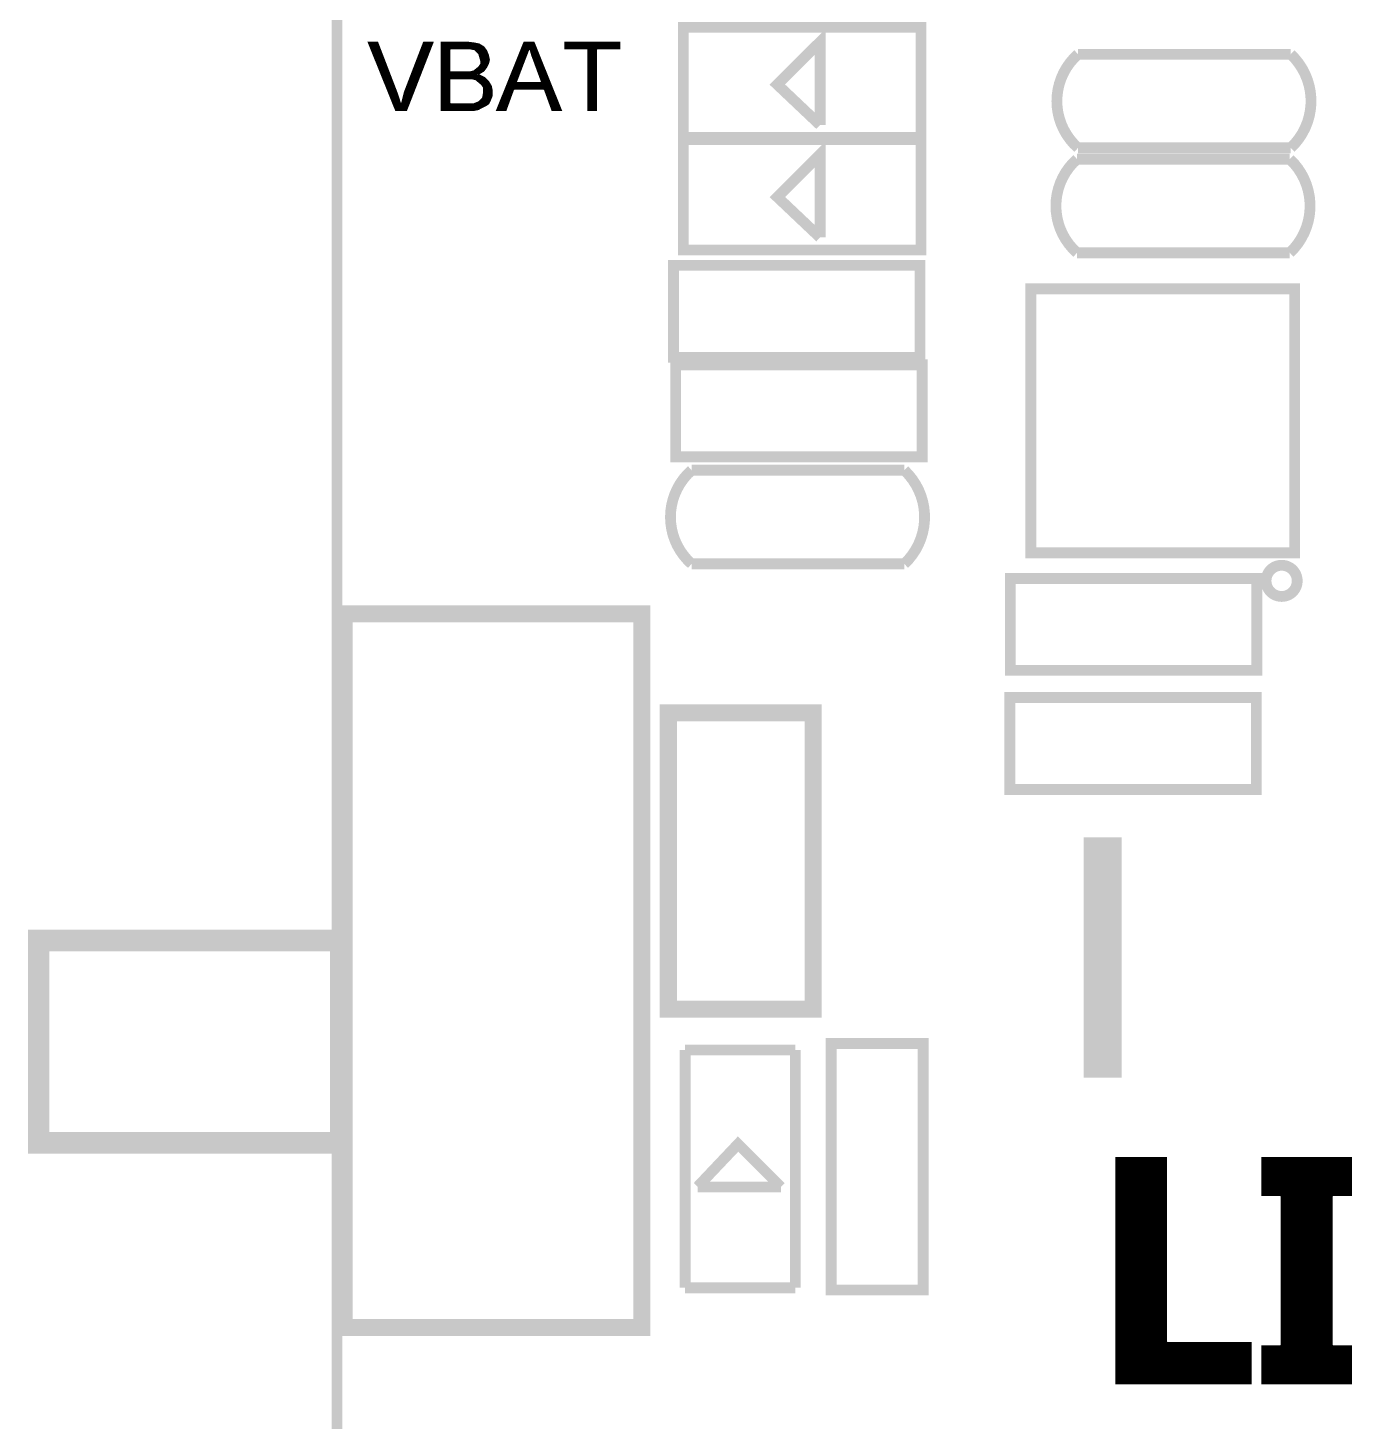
# Model space of a CAD drawing. Extents: x 1.22 to 3.09, y 1.23 to 6.
# Drawn here: x 1.216 to 1.828, y 3.348 to 3.993 of the extents above; entities that cross this region are included whole.
import ezdxf

# ---------------------------------------------------------------- set-up
doc = ezdxf.new("R2010")
doc.units = 0
doc.layers.add('SST001126_PHO', color=11, linetype='CONTINUOUS')

msp = doc.modelspace()

# ---------------------------------------------------------------- linework, layer by layer
at = {"layer": 'SST001126_PHO'}
for points, const_width in [([(1.35854, 1.43433), (1.35854, 5.6261)], 0.005), ([(1.62868, 3.94208), (1.51868, 3.94208), (1.51868, 3.99308), (1.62868, 3.99308), (1.62868, 3.94208)], 0.005), ([(1.58203, 3.94788), (1.58203, 3.98638), (1.5622, 3.96656), (1.58194, 3.94787)], 0.005), ([(1.40262, 3.98597), (1.39878, 3.98597), (1.38999, 3.96311), (1.38865, 3.95778), (1.38769, 3.95774), (1.38591, 3.96309), (1.37711, 3.98597), (1.37328, 3.98597), (1.38583, 3.95483), (1.3905, 3.95483), (1.40262, 3.98597)], 0.001), ([(1.374, 3.9842), (1.374, 3.98597)], 0.001), ([(1.375, 3.98171), (1.375, 3.98597)], 0.001), ([(1.376, 3.97923), (1.376, 3.98597)], 0.001), ([(1.377, 3.97675), (1.377, 3.98597)], 0.001), ([(1.378, 3.97426), (1.378, 3.98366)], 0.001), ([(1.398, 3.9741), (1.398, 3.98395)], 0.001), ([(1.399, 3.97668), (1.399, 3.98597)], 0.001), ([(1.4, 3.97925), (1.4, 3.98597)], 0.001), ([(1.401, 3.98182), (1.401, 3.98597)], 0.001), ([(1.402, 3.98439), (1.402, 3.98597)], 0.001), ([(1.42383, 3.97129), (1.42407, 3.97172), (1.42622, 3.97301), (1.42747, 3.97468), (1.42832, 3.97638), (1.42873, 3.978), (1.42831, 3.98008), (1.42746, 3.98221), (1.42622, 3.98386), (1.42415, 3.98511), (1.42202, 3.98553), (1.41849, 3.98597), (1.40697, 3.98597), (1.40697, 3.95483), (1.4216, 3.95483), (1.42372, 3.95525), (1.4272, 3.957), (1.42841, 3.9578), (1.42923, 3.95945), (1.43008, 3.96157), (1.43008, 3.96366)], 0.001), ([(1.407, 3.95483), (1.407, 3.98597)], 0.001), ([(1.408, 3.95483), (1.408, 3.98597)], 0.001), ([(1.409, 3.95483), (1.409, 3.98597)], 0.001), ([(1.41, 3.95483), (1.41, 3.98597)], 0.001), ([(1.42528, 3.97754), (1.42528, 3.97621), (1.42519, 3.97593), (1.4243, 3.97459), (1.42419, 3.97448), (1.42196, 3.97269), (1.42177, 3.9726), (1.41999, 3.97215), (1.41986, 3.97213), (1.41094, 3.97213), (1.41044, 3.97263), (1.41044, 3.9829), (1.41094, 3.9834), (1.41986, 3.9834), (1.41996, 3.98339), (1.42219, 3.98295), (1.42245, 3.98281), (1.42424, 3.98102), (1.42436, 3.98081), (1.42526, 3.97768), (1.42528, 3.97754)], 0.001), ([(1.411, 3.9834), (1.411, 3.98597)], 0.001), ([(1.412, 3.9834), (1.412, 3.98597)], 0.001), ([(1.413, 3.9834), (1.413, 3.98597)], 0.001), ([(1.414, 3.9834), (1.414, 3.98597)], 0.001), ([(1.415, 3.9834), (1.415, 3.98597)], 0.001), ([(1.416, 3.9834), (1.416, 3.98597)], 0.001), ([(1.417, 3.9834), (1.417, 3.98597)], 0.001), ([(1.418, 3.9834), (1.418, 3.98597)], 0.001), ([(1.419, 3.9834), (1.419, 3.98591)], 0.001), ([(1.42, 3.98338), (1.42, 3.98579)], 0.001), ([(1.421, 3.98318), (1.421, 3.98566)], 0.001), ([(1.422, 3.98298), (1.422, 3.98554)], 0.001), ([(1.423, 3.98226), (1.423, 3.98534)], 0.001), ([(1.424, 3.98126), (1.424, 3.98514)], 0.001), ([(1.425, 3.97858), (1.425, 3.9846)], 0.001), ([(1.426, 3.97288), (1.426, 3.984)], 0.001), ([(1.427, 3.97405), (1.427, 3.98282)], 0.001), ([(1.46198, 3.95483), (1.44944, 3.98597), (1.4452, 3.98597), (1.43266, 3.95483), (1.43648, 3.95483), (1.43993, 3.96432), (1.4404, 3.96465), (1.45424, 3.96465), (1.45471, 3.96432), (1.45816, 3.95483), (1.46198, 3.95483)], 0.001), ([(1.4529, 3.96722), (1.44174, 3.96722), (1.44124, 3.96772), (1.44127, 3.9679), (1.44484, 3.97728), (1.44708, 3.98308), (1.44802, 3.98304), (1.44891, 3.97993), (1.45024, 3.97638), (1.45337, 3.9679), (1.4529, 3.96722)], 0.001), ([(1.444, 3.97506), (1.444, 3.98299)], 0.001), ([(1.445, 3.97768), (1.445, 3.98547)], 0.001), ([(1.446, 3.98028), (1.446, 3.98597)], 0.001), ([(1.447, 3.98288), (1.447, 3.98597)], 0.001), ([(1.448, 3.98311), (1.448, 3.98597)], 0.001), ([(1.449, 3.9797), (1.449, 3.98597)], 0.001), ([(1.45, 3.97703), (1.45, 3.98458)], 0.001), ([(1.451, 3.97433), (1.451, 3.98209)], 0.001), ([(1.48901, 3.98597), (1.46411, 3.98597), (1.46411, 3.9834), (1.47433, 3.9834), (1.47483, 3.9829), (1.47483, 3.95483), (1.47829, 3.95483), (1.47829, 3.9829), (1.47879, 3.9834), (1.48901, 3.9834), (1.48901, 3.98597)], 0.001), ([(1.465, 3.9834), (1.465, 3.98597)], 0.001), ([(1.466, 3.9834), (1.466, 3.98597)], 0.001), ([(1.467, 3.9834), (1.467, 3.98597)], 0.001), ([(1.468, 3.9834), (1.468, 3.98597)], 0.001), ([(1.469, 3.9834), (1.469, 3.98597)], 0.001), ([(1.47, 3.9834), (1.47, 3.98597)], 0.001), ([(1.471, 3.9834), (1.471, 3.98597)], 0.001), ([(1.472, 3.9834), (1.472, 3.98597)], 0.001), ([(1.473, 3.9834), (1.473, 3.98597)], 0.001), ([(1.474, 3.9834), (1.474, 3.98597)], 0.001), ([(1.475, 3.95483), (1.475, 3.98597)], 0.001), ([(1.476, 3.95483), (1.476, 3.98597)], 0.001), ([(1.477, 3.95483), (1.477, 3.98597)], 0.001), ([(1.478, 3.95483), (1.478, 3.98597)], 0.001), ([(1.479, 3.9834), (1.479, 3.98597)], 0.001), ([(1.48, 3.9834), (1.48, 3.98597)], 0.001), ([(1.481, 3.9834), (1.481, 3.98597)], 0.001), ([(1.482, 3.9834), (1.482, 3.98597)], 0.001), ([(1.483, 3.9834), (1.483, 3.98597)], 0.001), ([(1.484, 3.9834), (1.484, 3.98597)], 0.001), ([(1.485, 3.9834), (1.485, 3.98597)], 0.001), ([(1.486, 3.9834), (1.486, 3.98597)], 0.001), ([(1.487, 3.9834), (1.487, 3.98597)], 0.001), ([(1.488, 3.9834), (1.488, 3.98597)], 0.001), ([(1.489, 3.9834), (1.489, 3.98597)], 0.001), ([(1.79967, 3.98059), (1.70124, 3.98059)], 0.005), ([(1.379, 3.97178), (1.379, 3.98106)], 0.001), ([(1.38, 3.9693), (1.38, 3.97846)], 0.001), ([(1.381, 3.96682), (1.381, 3.97586)], 0.001), ([(1.395, 3.96639), (1.395, 3.97615)], 0.001), ([(1.396, 3.96896), (1.396, 3.97875)], 0.001), ([(1.397, 3.97153), (1.397, 3.98135)], 0.001), ([(1.425, 3.97228), (1.425, 3.97564)], 0.001), ([(1.428, 3.97574), (1.428, 3.98086)], 0.001), ([(1.441, 3.96465), (1.441, 3.97554)], 0.001), ([(1.442, 3.96981), (1.442, 3.97802)], 0.001), ([(1.443, 3.97244), (1.443, 3.98051)], 0.001), ([(1.452, 3.97161), (1.452, 3.97961)], 0.001), ([(1.453, 3.9689), (1.453, 3.97713)], 0.001), ([(1.382, 3.96433), (1.382, 3.97326)], 0.001), ([(1.383, 3.96185), (1.383, 3.97066)], 0.001), ([(1.393, 3.96125), (1.393, 3.97095)], 0.001), ([(1.394, 3.96382), (1.394, 3.97355)], 0.001), ([(1.42661, 3.96505), (1.42661, 3.96326), (1.42661, 3.96318), (1.42616, 3.9605), (1.42602, 3.96023), (1.42424, 3.95844), (1.42407, 3.95833), (1.42184, 3.95744), (1.42165, 3.9574), (1.41094, 3.9574), (1.41044, 3.9579), (1.41044, 3.96906), (1.41094, 3.96956), (1.42076, 3.96956), (1.42088, 3.96955), (1.42266, 3.9691), (1.42286, 3.969), (1.42554, 3.96677), (1.42564, 3.96666), (1.42653, 3.96532), (1.42661, 3.96505)], 0.001), ([(1.411, 3.96956), (1.411, 3.97213)], 0.001), ([(1.412, 3.96956), (1.412, 3.97213)], 0.001), ([(1.413, 3.96956), (1.413, 3.97213)], 0.001), ([(1.414, 3.96956), (1.414, 3.97213)], 0.001), ([(1.415, 3.96956), (1.415, 3.97213)], 0.001), ([(1.416, 3.96956), (1.416, 3.97213)], 0.001), ([(1.417, 3.96956), (1.417, 3.97213)], 0.001), ([(1.418, 3.96956), (1.418, 3.97213)], 0.001), ([(1.419, 3.96956), (1.419, 3.97213)], 0.001), ([(1.42, 3.96956), (1.42, 3.97215)], 0.001), ([(1.421, 3.96952), (1.421, 3.9724)], 0.001), ([(1.422, 3.96927), (1.422, 3.97272)], 0.001), ([(1.423, 3.96889), (1.423, 3.97352)], 0.001), ([(1.43008, 3.96366), (1.42966, 3.96575), (1.4284, 3.96786), (1.42671, 3.96954), (1.42411, 3.97085), (1.42383, 3.97129)], 0.001), ([(1.424, 3.97167), (1.424, 3.97432)], 0.001), ([(1.424, 3.96805), (1.424, 3.97092)], 0.001), ([(1.425, 3.96722), (1.425, 3.9704)], 0.001), ([(1.426, 3.96612), (1.426, 3.9699)], 0.001), ([(1.427, 3.95689), (1.427, 3.96926)], 0.001), ([(1.439, 3.96176), (1.439, 3.97057)], 0.001), ([(1.44, 3.96445), (1.44, 3.97306)], 0.001), ([(1.454, 3.96465), (1.454, 3.97465)], 0.001), ([(1.455, 3.96352), (1.455, 3.97216)], 0.001), ([(1.456, 3.96077), (1.456, 3.96968)], 0.001), ([(1.384, 3.95937), (1.384, 3.96806)], 0.001), ([(1.385, 3.95688), (1.385, 3.96546)], 0.001), ([(1.386, 3.95483), (1.386, 3.96283)], 0.001), ([(1.39, 3.95483), (1.39, 3.96315)], 0.001), ([(1.391, 3.9561), (1.391, 3.96575)], 0.001), ([(1.392, 3.95868), (1.392, 3.96835)], 0.001), ([(1.428, 3.95753), (1.428, 3.96826)], 0.001), ([(1.429, 3.95899), (1.429, 3.96685)], 0.001), ([(1.43, 3.96137), (1.43, 3.96405)], 0.001), ([(1.436, 3.95483), (1.436, 3.96313)], 0.001), ([(1.437, 3.95626), (1.437, 3.96561)], 0.001), ([(1.438, 3.95901), (1.438, 3.96809)], 0.001), ([(1.442, 3.96465), (1.442, 3.96722)], 0.001), ([(1.443, 3.96465), (1.443, 3.96722)], 0.001), ([(1.444, 3.96465), (1.444, 3.96722)], 0.001), ([(1.445, 3.96465), (1.445, 3.96722)], 0.001), ([(1.446, 3.96465), (1.446, 3.96722)], 0.001), ([(1.447, 3.96465), (1.447, 3.96722)], 0.001), ([(1.448, 3.96465), (1.448, 3.96722)], 0.001), ([(1.449, 3.96465), (1.449, 3.96722)], 0.001), ([(1.45, 3.96465), (1.45, 3.96722)], 0.001), ([(1.451, 3.96465), (1.451, 3.96722)], 0.001), ([(1.452, 3.96465), (1.452, 3.96722)], 0.001), ([(1.453, 3.96465), (1.453, 3.96723)], 0.001), ([(1.457, 3.95802), (1.457, 3.9672)], 0.001), ([(1.458, 3.95527), (1.458, 3.96472)], 0.001), ([(1.459, 3.95483), (1.459, 3.96223)], 0.001), ([(1.387, 3.95483), (1.387, 3.95983)], 0.001), ([(1.388, 3.95483), (1.388, 3.95743)], 0.001), ([(1.389, 3.95483), (1.389, 3.95917)], 0.001), ([(1.411, 3.95483), (1.411, 3.9574)], 0.001), ([(1.412, 3.95483), (1.412, 3.9574)], 0.001), ([(1.413, 3.95483), (1.413, 3.9574)], 0.001), ([(1.414, 3.95483), (1.414, 3.9574)], 0.001), ([(1.415, 3.95483), (1.415, 3.9574)], 0.001), ([(1.416, 3.95483), (1.416, 3.9574)], 0.001), ([(1.417, 3.95483), (1.417, 3.9574)], 0.001), ([(1.418, 3.95483), (1.418, 3.9574)], 0.001), ([(1.419, 3.95483), (1.419, 3.9574)], 0.001), ([(1.42, 3.95483), (1.42, 3.9574)], 0.001), ([(1.421, 3.95483), (1.421, 3.9574)], 0.001), ([(1.422, 3.95491), (1.422, 3.9575)], 0.001), ([(1.423, 3.95511), (1.423, 3.9579)], 0.001), ([(1.424, 3.95539), (1.424, 3.9583)], 0.001), ([(1.425, 3.95589), (1.425, 3.95921)], 0.001), ([(1.426, 3.95639), (1.426, 3.96021)], 0.001), ([(1.433, 3.95483), (1.433, 3.95568)], 0.001), ([(1.434, 3.95483), (1.434, 3.95816)], 0.001), ([(1.435, 3.95483), (1.435, 3.96064)], 0.001), ([(1.46, 3.95483), (1.46, 3.95975)], 0.001), ([(1.461, 3.95483), (1.461, 3.95727)], 0.001), ([(1.62868, 3.89008), (1.51868, 3.89008), (1.51868, 3.94108), (1.62868, 3.94108), (1.62868, 3.89008)], 0.005), ([(1.58203, 3.89588), (1.58203, 3.93438), (1.5622, 3.91456), (1.58194, 3.89587)], 0.005), ([(1.70124, 3.93729), (1.79967, 3.93729)], 0.005), ([(1.79923, 3.9321), (1.7008, 3.9321)], 0.005), ([(1.62815, 3.88297), (1.62815, 3.84045), (1.51415, 3.84045), (1.51415, 3.88297), (1.62815, 3.88297)], 0.005), ([(1.7008, 3.88879), (1.79923, 3.88879)], 0.005), ([(1.80147, 3.75004), (1.67943, 3.75004), (1.67943, 3.87208), (1.80147, 3.87208), (1.80147, 3.75004)], 0.005), ([(1.62915, 3.83697), (1.62915, 3.79445), (1.51515, 3.79445), (1.51515, 3.83697), (1.62915, 3.83697)], 0.005), ([(1.62093, 3.78822), (1.52251, 3.78822)], 0.005), ([(1.52251, 3.74491), (1.62093, 3.74491)], 0.005), ([(1.66995, 3.69565), (1.66995, 3.73817), (1.78395, 3.73817), (1.78395, 3.69565), (1.66995, 3.69565)], 0.005), ([(1.49951, 3.39179), (1.36186, 3.39179), (1.36186, 3.72179), (1.49951, 3.72179), (1.49951, 3.39179)], 0.00787), ([(1.66975, 3.6406), (1.66975, 3.68312), (1.78375, 3.68312), (1.78375, 3.6406), (1.66975, 3.6406)], 0.005), ([(1.51177, 3.539), (1.51177, 3.67601), (1.5787, 3.67601), (1.5787, 3.539), (1.51177, 3.539)], 0.00787), ([(1.71267, 3.61852), (1.71267, 3.50738)], 0.01772), ([(1.22052, 3.57081), (1.22052, 3.47711), (1.36028, 3.47711), (1.36028, 3.57081), (1.22052, 3.57081)], 0.01), ([(1.5871, 3.52308), (1.62962, 3.52308), (1.62962, 3.40908), (1.5871, 3.40908), (1.5871, 3.52308)], 0.005), ([(1.51954, 3.41014), (1.51954, 3.52014)], 0.005), ([(1.51954, 3.52014), (1.57054, 3.52014)], 0.005), ([(1.57054, 3.52014), (1.57054, 3.41014)], 0.005), ([(1.56384, 3.45679), (1.54402, 3.47661), (1.52533, 3.45688)], 0.005), ([(1.78102, 3.38452), (1.7425, 3.38452), (1.742, 3.38502), (1.742, 3.47008), (1.71898, 3.47008), (1.71898, 3.366), (1.78102, 3.366), (1.78102, 3.38452)], 0.001), ([(1.719, 3.366), (1.719, 3.47008)], 0.001), ([(1.72, 3.366), (1.72, 3.47008)], 0.001), ([(1.721, 3.366), (1.721, 3.47008)], 0.001), ([(1.722, 3.366), (1.722, 3.47008)], 0.001), ([(1.723, 3.366), (1.723, 3.47008)], 0.001), ([(1.724, 3.366), (1.724, 3.47008)], 0.001), ([(1.725, 3.366), (1.725, 3.47008)], 0.001), ([(1.726, 3.366), (1.726, 3.47008)], 0.001), ([(1.727, 3.366), (1.727, 3.47008)], 0.001), ([(1.728, 3.366), (1.728, 3.47008)], 0.001), ([(1.729, 3.366), (1.729, 3.47008)], 0.001), ([(1.73, 3.366), (1.73, 3.47008)], 0.001), ([(1.731, 3.366), (1.731, 3.47008)], 0.001), ([(1.732, 3.366), (1.732, 3.47008)], 0.001), ([(1.733, 3.366), (1.733, 3.47008)], 0.001), ([(1.734, 3.366), (1.734, 3.47008)], 0.001), ([(1.735, 3.366), (1.735, 3.47008)], 0.001), ([(1.736, 3.366), (1.736, 3.47008)], 0.001), ([(1.737, 3.366), (1.737, 3.47008)], 0.001), ([(1.738, 3.366), (1.738, 3.47008)], 0.001), ([(1.739, 3.366), (1.739, 3.47008)], 0.001), ([(1.74, 3.366), (1.74, 3.47008)], 0.001), ([(1.741, 3.366), (1.741, 3.47008)], 0.001), ([(1.82756, 3.47008), (1.78653, 3.47008), (1.78653, 3.45307), (1.79503, 3.45307), (1.79553, 3.45257), (1.79553, 3.38351), (1.79503, 3.38301), (1.78653, 3.38301), (1.78653, 3.366), (1.82756, 3.366), (1.82756, 3.38301), (1.81905, 3.38301), (1.81855, 3.38351), (1.81855, 3.45257), (1.81905, 3.45307), (1.82756, 3.45307), (1.82756, 3.47008)], 0.001), ([(1.787, 3.45307), (1.787, 3.47008)], 0.001), ([(1.788, 3.45307), (1.788, 3.47008)], 0.001), ([(1.789, 3.45307), (1.789, 3.47008)], 0.001), ([(1.79, 3.45307), (1.79, 3.47008)], 0.001), ([(1.791, 3.45307), (1.791, 3.47008)], 0.001), ([(1.792, 3.45307), (1.792, 3.47008)], 0.001), ([(1.793, 3.45307), (1.793, 3.47008)], 0.001), ([(1.794, 3.45307), (1.794, 3.47008)], 0.001), ([(1.795, 3.45307), (1.795, 3.47008)], 0.001), ([(1.796, 3.366), (1.796, 3.47008)], 0.001), ([(1.797, 3.366), (1.797, 3.47008)], 0.001), ([(1.798, 3.366), (1.798, 3.47008)], 0.001), ([(1.799, 3.366), (1.799, 3.47008)], 0.001), ([(1.8, 3.366), (1.8, 3.47008)], 0.001), ([(1.801, 3.366), (1.801, 3.47008)], 0.001), ([(1.802, 3.366), (1.802, 3.47008)], 0.001), ([(1.803, 3.366), (1.803, 3.47008)], 0.001), ([(1.804, 3.366), (1.804, 3.47008)], 0.001), ([(1.805, 3.366), (1.805, 3.47008)], 0.001), ([(1.806, 3.366), (1.806, 3.47008)], 0.001), ([(1.807, 3.366), (1.807, 3.47008)], 0.001), ([(1.808, 3.366), (1.808, 3.47008)], 0.001), ([(1.809, 3.366), (1.809, 3.47008)], 0.001), ([(1.81, 3.366), (1.81, 3.47008)], 0.001), ([(1.811, 3.366), (1.811, 3.47008)], 0.001), ([(1.812, 3.366), (1.812, 3.47008)], 0.001), ([(1.813, 3.366), (1.813, 3.47008)], 0.001), ([(1.814, 3.366), (1.814, 3.47008)], 0.001), ([(1.815, 3.366), (1.815, 3.47008)], 0.001), ([(1.816, 3.366), (1.816, 3.47008)], 0.001), ([(1.817, 3.366), (1.817, 3.47008)], 0.001), ([(1.818, 3.366), (1.818, 3.47008)], 0.001), ([(1.819, 3.45306), (1.819, 3.47008)], 0.001), ([(1.82, 3.45307), (1.82, 3.47008)], 0.001), ([(1.821, 3.45307), (1.821, 3.47008)], 0.001), ([(1.822, 3.45307), (1.822, 3.47008)], 0.001), ([(1.823, 3.45307), (1.823, 3.47008)], 0.001), ([(1.824, 3.45307), (1.824, 3.47008)], 0.001), ([(1.825, 3.45307), (1.825, 3.47008)], 0.001), ([(1.826, 3.45307), (1.826, 3.47008)], 0.001), ([(1.827, 3.45307), (1.827, 3.47008)], 0.001), ([(1.52534, 3.45679), (1.56384, 3.45679)], 0.005), ([(1.57054, 3.41014), (1.51954, 3.41014)], 0.005), ([(1.742, 3.366), (1.742, 3.38495)], 0.001), ([(1.743, 3.366), (1.743, 3.38452)], 0.001), ([(1.744, 3.366), (1.744, 3.38452)], 0.001), ([(1.745, 3.366), (1.745, 3.38452)], 0.001), ([(1.746, 3.366), (1.746, 3.38452)], 0.001), ([(1.747, 3.366), (1.747, 3.38452)], 0.001), ([(1.748, 3.366), (1.748, 3.38452)], 0.001), ([(1.749, 3.366), (1.749, 3.38452)], 0.001), ([(1.75, 3.366), (1.75, 3.38452)], 0.001), ([(1.751, 3.366), (1.751, 3.38452)], 0.001), ([(1.752, 3.366), (1.752, 3.38452)], 0.001), ([(1.753, 3.366), (1.753, 3.38452)], 0.001), ([(1.754, 3.366), (1.754, 3.38452)], 0.001), ([(1.755, 3.366), (1.755, 3.38452)], 0.001), ([(1.756, 3.366), (1.756, 3.38452)], 0.001), ([(1.757, 3.366), (1.757, 3.38452)], 0.001), ([(1.758, 3.366), (1.758, 3.38452)], 0.001), ([(1.759, 3.366), (1.759, 3.38452)], 0.001), ([(1.76, 3.366), (1.76, 3.38452)], 0.001), ([(1.761, 3.366), (1.761, 3.38452)], 0.001), ([(1.762, 3.366), (1.762, 3.38452)], 0.001), ([(1.763, 3.366), (1.763, 3.38452)], 0.001), ([(1.764, 3.366), (1.764, 3.38452)], 0.001), ([(1.765, 3.366), (1.765, 3.38452)], 0.001), ([(1.766, 3.366), (1.766, 3.38452)], 0.001), ([(1.767, 3.366), (1.767, 3.38452)], 0.001), ([(1.768, 3.366), (1.768, 3.38452)], 0.001), ([(1.769, 3.366), (1.769, 3.38452)], 0.001), ([(1.77, 3.366), (1.77, 3.38452)], 0.001), ([(1.771, 3.366), (1.771, 3.38452)], 0.001), ([(1.772, 3.366), (1.772, 3.38452)], 0.001), ([(1.773, 3.366), (1.773, 3.38452)], 0.001), ([(1.774, 3.366), (1.774, 3.38452)], 0.001), ([(1.775, 3.366), (1.775, 3.38452)], 0.001), ([(1.776, 3.366), (1.776, 3.38452)], 0.001), ([(1.777, 3.366), (1.777, 3.38452)], 0.001), ([(1.778, 3.366), (1.778, 3.38452)], 0.001), ([(1.779, 3.366), (1.779, 3.38452)], 0.001), ([(1.78, 3.366), (1.78, 3.38452)], 0.001), ([(1.781, 3.366), (1.781, 3.38452)], 0.001), ([(1.787, 3.366), (1.787, 3.38301)], 0.001), ([(1.788, 3.366), (1.788, 3.38301)], 0.001), ([(1.789, 3.366), (1.789, 3.38301)], 0.001), ([(1.79, 3.366), (1.79, 3.38301)], 0.001), ([(1.791, 3.366), (1.791, 3.38301)], 0.001), ([(1.792, 3.366), (1.792, 3.38301)], 0.001), ([(1.793, 3.366), (1.793, 3.38301)], 0.001), ([(1.794, 3.366), (1.794, 3.38301)], 0.001), ([(1.795, 3.366), (1.795, 3.38301)], 0.001), ([(1.819, 3.366), (1.819, 3.38302)], 0.001), ([(1.82, 3.366), (1.82, 3.38301)], 0.001), ([(1.821, 3.366), (1.821, 3.38301)], 0.001), ([(1.822, 3.366), (1.822, 3.38301)], 0.001), ([(1.823, 3.366), (1.823, 3.38301)], 0.001), ([(1.824, 3.366), (1.824, 3.38301)], 0.001), ([(1.825, 3.366), (1.825, 3.38301)], 0.001), ([(1.826, 3.366), (1.826, 3.38301)], 0.001), ([(1.827, 3.366), (1.827, 3.38301)], 0.001)]:
    msp.add_lwpolyline(points, dxfattribs=dict(at, const_width=const_width))
at = {"layer": 'SST001126_PHO', "const_width": 0.005}
for points in [[(1.70124, 3.98059, 0.450378), (1.70124, 3.93729)], [(1.79967, 3.93729, 0.432603), (1.79967, 3.98059)], [(1.7008, 3.9321, 0.450448), (1.7008, 3.88879)], [(1.79923, 3.88879, 0.432673), (1.79923, 3.9321)], [(1.52251, 3.78822, 0.450448), (1.52251, 3.74491)], [(1.62093, 3.74491, 0.432816), (1.62093, 3.78822)]]:
    msp.add_lwpolyline(points, format="xyb", dxfattribs=at)
msp.add_lwpolyline([(1.78824, 3.73706, 1), (1.80266, 3.73706, 1)], format="xyb", close=True, dxfattribs=at)

doc.saveas('drawing.dxf')
